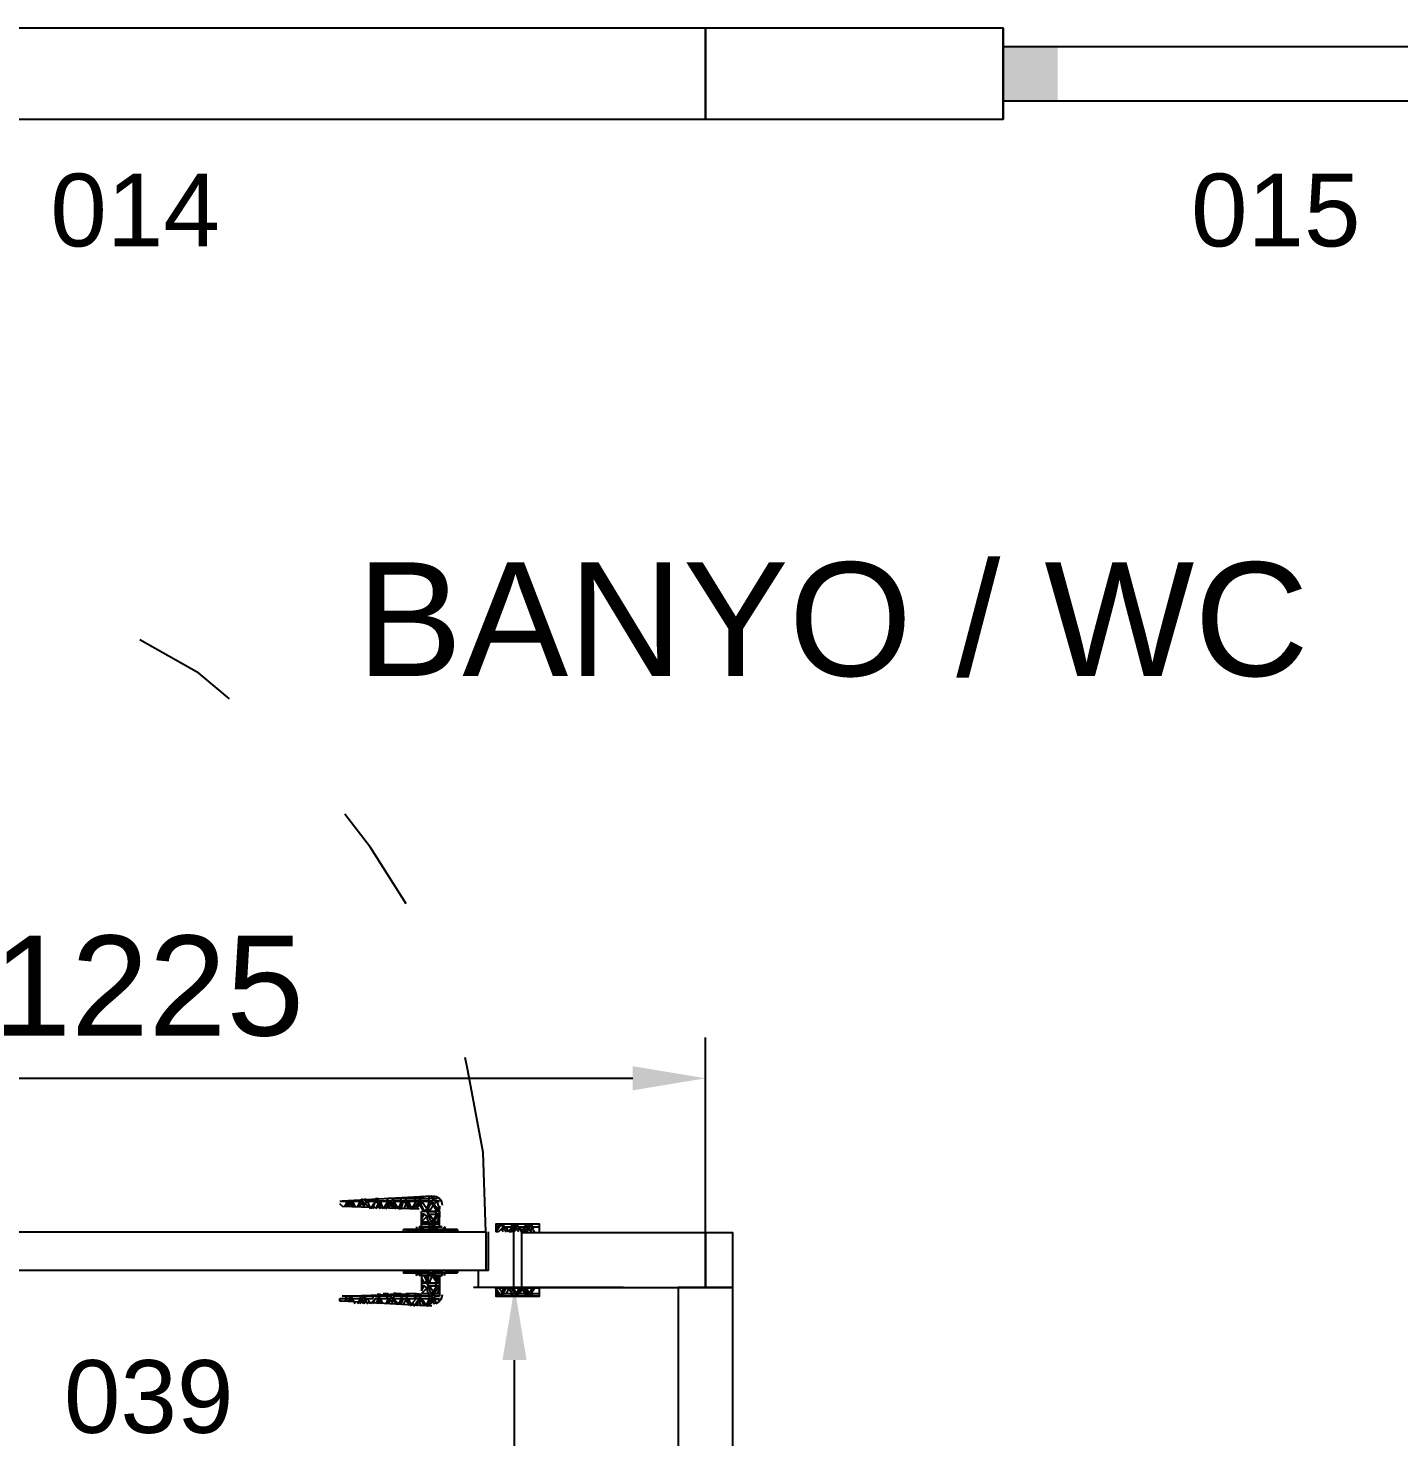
# Model space of a CAD drawing. Header units: millimetres. Extents: x -973 to 28250, y -35942 to 8545.
# Drawn here: x 4375 to 5883, y -19549 to -18000 of the extents above; entities that cross this region are included whole.
import ezdxf
from ezdxf.enums import TextEntityAlignment as Align

# ---------------------------------------------------------------- set-up
doc = ezdxf.new("R2010")
doc.units = ezdxf.units.MM
for name, color, linetype in [('PENCERE', 10, 'Continuous'), ('R02_AKS', 8, 'Continuous'), ('R02_BAGLANTI', 3, 'Continuous'), ('R02_DUVAR', 7, 'Continuous'), ('R02_OLCU', 4, 'Continuous'), ('R02_OZEL', 6, 'Continuous'), ('R02_YAZI', 7, 'Continuous')]:
    doc.layers.add(name, color=color, linetype=linetype)
doc.styles.get("Standard").update_dxf_attribs({"font": 'Arial.ttf'})
doc.dimstyles.new('ISO-25', dxfattribs={"dimtxt": 12, "dimasz": 3, "dimexe": 1.25, "dimexo": 0.625, "dimgap": 4, "dimtad": 1, "dimtxsty": 'Standard', "dimcen": 2.5, "dimadec": 0, "dimazin": 0, "dimtfac": 1, "dimtmove": 0, "dimatfit": 3, "dimfxl": 1, "dimarcsym": 0})

# ---------------------------------------------------------------- blocks, each defined once
blk = doc.blocks.new('R02_CK_D01_H_1_1_P')
blk.add_lwpolyline([(0, 0), (1255, 0), (1255, 100), (0, 100)], close=True)
blk = doc.blocks.new('R02_SRC_P03')
at = {"layer": 'PENCERE', "color": 1}
for p, q in [((53375.86, 7992.28), (53385.86, 7992.28)), ((53377.86, 7932.28), (53377.86, 7992.28)), ((53383.86, 7932.28), (53383.86, 7992.28)), ((53375.86, 7932.28), (53385.86, 7932.28))]:
    blk.add_line(p, q, dxfattribs=at)
for points in [[(53377.86, 7992.28), (53377.86, 7986.28), (53383.86, 7992.28), (53383.86, 7986.28)], [(53377.86, 7932.28), (53377.86, 7938.28), (53383.86, 7932.28), (53383.86, 7938.28)]]:
    blk.add_solid(points, dxfattribs=at)
blk = doc.blocks.new('R02_CK_D06_H_1_1_P')
for points in [[(0, 0), (327.5, 0), (327.5, 100), (0, 100)], [(927.5, 0), (1255, 0), (1255, 100), (927.5, 100)]]:
    blk.add_lwpolyline(points, close=True)
at = {"xscale": 10, "yscale": 10, "rotation": 270}
blk.add_blockref('R02_SRC_P03', (-78995.28192, 533858.6174), dxfattribs=at)
blk = doc.blocks.new('R02_SRC_K01')
at = {"color": 133, "linetype": 'Continuous', "lineweight": 25, "true_color": 0x6ec1dd}
for p, q in [((54258.47, 7922.41), (54259.03, 7922.41)), ((54259.03, 7922.41), (54258.47, 7922.41)), ((54258.47, 7921.57), (54258.75, 7922.41)), ((54258.47, 7921.85), (54258.47, 7921.57)), ((54258.47, 7919.59), (54258.47, 7921.85)), ((54258.75, 7922.7), (54258.75, 7922.7)), ((54259.03, 7922.7), (54258.75, 7922.7)), ((54258.75, 7922.7), (54258.75, 7922.7)), ((54259.03, 7922.13), (54258.75, 7922.41)), ((54258.75, 7921.29), (54259.31, 7922.13)), ((54259.03, 7922.7), (54259.31, 7922.98)), ((54259.03, 7922.41), (54259.03, 7922.7)), ((54259.31, 7922.7), (54259.03, 7922.7)), ((54259.03, 7922.41), (54259.03, 7922.41)), ((54259.31, 7922.41), (54259.03, 7922.13)), ((54259.03, 7922.13), (54259.31, 7922.13)), ((54259.03, 7922.13), (54259.6, 7921.29)), ((54259.31, 7922.98), (54259.31, 7922.7)), ((54259.31, 7922.98), (54269.18, 7922.41)), ((54259.31, 7922.7), (54259.6, 7922.7)), ((54259.31, 7922.41), (54259.6, 7922.41)), ((54259.6, 7922.7), (54259.6, 7922.98)), ((54259.6, 7922.41), (54259.6, 7922.7)), ((54260.44, 7922.7), (54259.6, 7922.7)), ((54259.6, 7922.41), (54259.6, 7922.41)), ((54260.44, 7922.41), (54259.6, 7922.41)), ((54259.6, 7922.41), (54259.88, 7921.57)), ((54259.88, 7921.57), (54260.44, 7922.41)), ((54260.16, 7922.98), (54260.44, 7922.7)), ((54260.72, 7922.41), (54260.16, 7921.29)), ((54260.16, 7921.29), (54260.72, 7922.13)), ((54260.44, 7922.98), (54260.44, 7922.7)), ((54260.72, 7922.41), (54260.44, 7922.7)), ((54260.72, 7922.41), (54260.44, 7922.41)), ((54260.44, 7922.13), (54260.44, 7922.41)), ((54260.44, 7922.13), (54260.72, 7922.13)), ((54260.72, 7922.7), (54260.72, 7922.98)), ((54261.01, 7922.7), (54260.72, 7922.7)), ((54260.72, 7922.7), (54260.72, 7922.7)), ((54260.72, 7922.7), (54261.01, 7922.7)), ((54260.72, 7922.41), (54260.72, 7922.13)), ((54260.72, 7922.41), (54261.01, 7922.41)), ((54260.72, 7922.13), (54261.01, 7921.57)), ((54269.18, 7921.85), (54260.72, 7921.57)), ((54261.29, 7922.41), (54261.01, 7922.7)), ((54262.13, 7922.7), (54261.01, 7922.7)), ((54261.01, 7922.7), (54261.29, 7922.7)), ((54261.29, 7922.41), (54261.01, 7922.41)), ((54262.13, 7922.41), (54261.01, 7922.41)), ((54261.01, 7922.41), (54261.57, 7921.57)), ((54262.13, 7922.41), (54261.57, 7921.57)), ((54261.57, 7921.57), (54261.85, 7922.41)), ((54261.85, 7922.7), (54261.85, 7922.7)), ((54261.85, 7922.7), (54261.85, 7922.7)), ((54262.13, 7922.13), (54261.85, 7922.41)), ((54261.85, 7921.57), (54262.13, 7922.13)), ((54262.13, 7922.41), (54262.13, 7922.7)), ((54262.13, 7922.41), (54262.13, 7922.7)), ((54262.42, 7922.7), (54262.13, 7922.7)), ((54262.13, 7922.41), (54262.13, 7922.41)), ((54262.42, 7922.41), (54262.13, 7922.13)), ((54262.13, 7922.13), (54262.13, 7922.13)), ((54262.13, 7922.13), (54262.42, 7921.57)), ((54262.42, 7922.7), (54262.42, 7922.7)), ((54262.42, 7922.7), (54262.7, 7922.7)), ((54262.7, 7921.57), (54262.42, 7922.41)), ((54262.42, 7922.41), (54262.7, 7922.41)), ((54262.7, 7922.41), (54262.7, 7922.7)), ((54263.54, 7922.7), (54262.7, 7922.7)), ((54262.7, 7922.7), (54262.7, 7922.7)), ((54262.7, 7922.41), (54262.7, 7922.41)), ((54263.54, 7922.41), (54262.7, 7922.41)), ((54262.7, 7922.41), (54262.98, 7921.57)), ((54262.98, 7921.57), (54263.54, 7922.41)), ((54263.83, 7922.41), (54263.26, 7921.57)), ((54263.54, 7922.41), (54263.54, 7922.7)), ((54263.54, 7922.7), (54263.54, 7922.7)), ((54263.54, 7922.7), (54263.54, 7922.7)), ((54263.54, 7922.41), (54263.54, 7922.41)), ((54263.54, 7922.13), (54263.54, 7922.41)), ((54263.54, 7922.13), (54263.83, 7922.13)), ((54263.54, 7921.57), (54263.83, 7922.13)), ((54263.83, 7922.7), (54263.83, 7922.7)), ((54263.83, 7922.7), (54263.83, 7922.7)), ((54263.83, 7922.7), (54264.11, 7922.7)), ((54263.83, 7922.41), (54263.83, 7922.13)), ((54263.83, 7922.41), (54264.11, 7922.41)), ((54263.83, 7922.13), (54264.11, 7921.57)), ((54264.39, 7922.41), (54264.11, 7922.7)), ((54264.11, 7922.7), (54264.11, 7922.7)), ((54264.39, 7922.41), (54264.11, 7922.41)), ((54264.95, 7922.41), (54264.11, 7922.41)), ((54264.11, 7922.41), (54264.67, 7921.57)), ((54264.67, 7921.57), (54264.95, 7922.41)), ((54265.24, 7922.41), (54264.95, 7921.57)), ((54265.24, 7922.41), (54264.95, 7922.41)), ((54264.95, 7922.13), (54264.95, 7922.41)), ((54264.95, 7922.13), (54265.24, 7922.13)), ((54264.95, 7921.57), (54265.24, 7922.13)), ((54265.24, 7922.41), (54265.24, 7922.7)), ((54265.24, 7922.41), (54265.24, 7922.7)), ((54265.52, 7922.7), (54265.24, 7922.7)), ((54265.52, 7922.41), (54265.24, 7922.13)), ((54265.24, 7922.13), (54265.52, 7921.57)), ((54265.52, 7922.7), (54265.52, 7922.7)), ((54265.52, 7922.7), (54265.52, 7922.7)), ((54265.52, 7922.7), (54265.52, 7922.7)), ((54265.8, 7921.57), (54265.52, 7922.41)), ((54265.52, 7922.41), (54265.52, 7922.41)), ((54265.52, 7922.41), (54266.08, 7921.57)), ((54265.8, 7922.41), (54265.8, 7922.7)), ((54265.8, 7922.41), (54265.8, 7922.41)), ((54266.64, 7922.41), (54265.8, 7922.41)), ((54266.08, 7921.57), (54266.36, 7922.41)), ((54266.93, 7922.41), (54266.36, 7921.85)), ((54266.64, 7922.13), (54266.36, 7922.41)), ((54266.64, 7922.41), (54266.64, 7922.7)), ((54266.64, 7922.41), (54266.64, 7922.41)), ((54266.93, 7922.41), (54266.64, 7922.13)), ((54266.64, 7922.13), (54266.93, 7922.13)), ((54266.64, 7921.85), (54266.93, 7922.13)), ((54266.64, 7922.13), (54266.93, 7921.85)), ((54266.93, 7922.41), (54268.34, 7922.41)), ((54266.93, 7922.41), (54267.21, 7922.41)), ((54267.21, 7922.41), (54267.21, 7922.41)), ((54267.21, 7922.41), (54267.21, 7922.41)), ((54268.05, 7922.41), (54267.21, 7922.41)), ((54267.21, 7922.41), (54267.49, 7921.85)), ((54267.77, 7921.85), (54268.05, 7922.41)), ((54268.34, 7922.41), (54268.05, 7921.85)), ((54268.34, 7922.41), (54268.05, 7922.41)), ((54268.05, 7922.13), (54268.05, 7922.41)), ((54268.05, 7922.13), (54268.34, 7922.13)), ((54268.62, 7921.85), (54268.34, 7922.41)), ((54268.34, 7922.41), (54268.34, 7922.41)), ((54268.34, 7922.41), (54268.34, 7922.13)), ((54268.34, 7922.41), (54268.62, 7922.41)), ((54268.34, 7921.85), (54268.34, 7922.13)), ((54268.34, 7922.13), (54268.62, 7921.85)), ((54268.9, 7922.41), (54268.62, 7922.41)), ((54269.46, 7922.41), (54268.62, 7922.41)), ((54268.62, 7922.41), (54268.9, 7921.85)), ((54269.18, 7921.85), (54269.46, 7922.13)), ((54269.46, 7922.13), (54269.46, 7922.13)), ((54258.47, 7921.29), (54258.47, 7921.57)), ((54258.47, 7921.57), (54258.47, 7921.57)), ((54258.47, 7921.29), (54258.47, 7921.29)), ((54258.47, 7921.29), (54258.75, 7921.29)), ((54258.47, 7921), (54258.47, 7920.72)), ((54258.47, 7921), (54258.75, 7921)), ((54258.47, 7920.72), (54258.47, 7920.72)), ((54258.47, 7920.72), (54258.47, 7920.72)), ((54258.47, 7920.72), (54258.75, 7920.16)), ((54259.03, 7921.29), (54258.75, 7921.29)), ((54259.03, 7921.29), (54258.75, 7921)), ((54259.6, 7921.29), (54258.75, 7921.29)), ((54259.6, 7921), (54258.75, 7921)), ((54258.75, 7921), (54259.31, 7920.16)), ((54259.03, 7920.16), (54259.6, 7921)), ((54259.6, 7921.57), (54259.6, 7921.29)), ((54259.6, 7921.57), (54259.88, 7921.57)), ((54259.88, 7921.29), (54259.6, 7921.29)), ((54259.88, 7921.29), (54259.6, 7921)), ((54259.6, 7920.72), (54259.6, 7921)), ((54259.6, 7920.72), (54259.88, 7920.72)), ((54259.6, 7919.88), (54259.88, 7920.72)), ((54260.16, 7921.29), (54259.88, 7921.57)), ((54260.16, 7921), (54259.88, 7920.72)), ((54259.88, 7920.72), (54260.44, 7920.16)), ((54260.16, 7921.29), (54260.16, 7921.29)), ((54260.44, 7920.44), (54260.16, 7921)), ((54260.16, 7921), (54260.16, 7921)), ((54260.16, 7921), (54260.44, 7921)), ((54260.44, 7921.29), (54260.44, 7921.29)), ((54260.44, 7921.29), (54260.44, 7921.29)), ((54260.44, 7919.59), (54260.44, 7921.29)), ((54260.44, 7921), (54260.44, 7921)), ((54260.44, 7921), (54260.44, 7921)), ((54260.72, 7921.29), (54260.72, 7921.29)), ((54261.29, 7921.57), (54261.29, 7921.57)), ((54261.29, 7921.57), (54261.57, 7921.57)), ((54262.7, 7921.57), (54262.7, 7921.57)), ((54262.7, 7921.57), (54262.98, 7921.57)), ((54247.47, 7919.88), (54248.32, 7919.88)), ((54248.32, 7919.59), (54247.47, 7919.59)), ((54248.6, 7919.88), (54248.04, 7919.03)), ((54248.32, 7919.31), (54248.04, 7919.59)), ((54248.32, 7919.88), (54248.32, 7919.59)), ((54248.32, 7919.31), (54248.6, 7919.31)), ((54248.32, 7919.03), (54248.6, 7919.31)), ((54249.16, 7919.03), (54248.6, 7919.88)), ((54248.6, 7919.88), (54248.6, 7919.59)), ((54248.6, 7919.88), (54248.88, 7919.88)), ((54248.6, 7919.59), (54248.88, 7919.03)), ((54249.16, 7919.88), (54248.88, 7919.59)), ((54248.88, 7919.88), (54249.45, 7919.03)), ((54249.73, 7919.59), (54248.88, 7919.59)), ((54249.16, 7919.03), (54248.88, 7919.03)), ((54249.16, 7919.88), (54249.16, 7919.88)), ((54249.16, 7919.03), (54249.73, 7919.59)), ((54249.16, 7919.03), (54249.45, 7919.03)), ((54250.01, 7919.88), (54249.45, 7919.03)), ((54250.01, 7919.88), (54249.73, 7919.59)), ((54249.73, 7919.31), (54249.73, 7919.59)), ((54249.73, 7919.31), (54250.01, 7919.31)), ((54249.73, 7919.03), (54250.01, 7919.31)), ((54250.57, 7919.03), (54250.01, 7919.88)), ((54250.01, 7919.88), (54250.01, 7919.88)), ((54250.01, 7919.88), (54250.01, 7919.59)), ((54250.01, 7919.88), (54250.29, 7919.88)), ((54250.01, 7919.59), (54250.29, 7919.03)), ((54250.29, 7919.88), (54250.86, 7919.03)), ((54250.29, 7912.83), (54250.29, 7919.03)), ((54250.57, 7919.88), (54250.57, 7919.88)), ((54250.57, 7919.88), (54250.57, 7919.59)), ((54251.42, 7919.59), (54250.57, 7919.59)), ((54250.57, 7919.03), (54250.57, 7919.03)), ((54250.57, 7919.03), (54250.86, 7919.03)), ((54250.86, 7919.03), (54251.14, 7919.59)), ((54251.7, 7919.88), (54251.14, 7919.03)), ((54251.42, 7919.31), (54251.14, 7919.59)), ((54251.42, 7919.88), (54251.42, 7919.88)), ((54251.42, 7919.88), (54251.42, 7919.59)), ((54251.7, 7919.88), (54251.42, 7919.59)), ((54251.42, 7919.59), (54251.98, 7919.03)), ((54251.42, 7919.31), (54251.7, 7919.31)), ((54251.42, 7919.03), (54251.7, 7919.31)), ((54252.27, 7919.03), (54251.7, 7919.88)), ((54251.7, 7919.88), (54252.27, 7919.88)), ((54251.7, 7919.88), (54251.98, 7919.88)), ((54251.98, 7919.88), (54251.98, 7919.88)), ((54251.98, 7919.88), (54251.98, 7919.59)), ((54251.98, 7919.88), (54252.27, 7919.03)), ((54252.27, 7919.59), (54251.98, 7919.59)), ((54251.98, 7919.03), (54251.98, 7919.03)), ((54251.98, 7919.03), (54252.27, 7919.03)), ((54252.27, 7919.03), (54252.27, 7919.03)), ((54327.54, 7919.03), (54253.39, 7919.03)), ((54253.39, 7919.03), (54253.39, 7914.8)), ((54256.78, 7919.03), (54256.49, 7919.31)), ((54256.49, 7919.31), (54262.42, 7919.31)), ((54256.78, 7919.03), (54256.49, 7919.03)), ((54256.49, 7919.03), (54256.49, 7919.03)), ((54256.78, 7919.03), (54257.06, 7919.31)), ((54256.78, 7919.31), (54257.06, 7919.03)), ((54256.78, 7919.03), (54257.06, 7919.03)), ((54257.34, 7919.31), (54257.06, 7919.03)), ((54257.34, 7919.03), (54257.62, 7919.31)), ((54257.62, 7919.31), (54257.9, 7919.03)), ((54257.9, 7919.31), (54257.9, 7919.59)), ((54257.9, 7919.59), (54258.19, 7919.31)), ((54257.9, 7919.59), (54257.9, 7919.31)), ((54258.19, 7919.03), (54257.9, 7919.31)), ((54258.19, 7919.59), (54258.19, 7919.59)), ((54259.03, 7919.59), (54258.19, 7919.59)), ((54258.19, 7919.59), (54260.72, 7919.59)), ((54258.19, 7919.59), (54258.19, 7919.59)), ((54258.19, 7919.31), (54258.47, 7919.03)), ((54258.19, 7919.03), (54258.19, 7919.03)), ((54258.19, 7919.03), (54258.47, 7919.03)), ((54259.03, 7920.16), (54258.47, 7920.16)), ((54258.47, 7919.88), (54259.03, 7919.88)), ((54258.47, 7919.03), (54258.75, 7919.31)), ((54259.03, 7920.16), (54258.75, 7920.16)), ((54259.03, 7919.31), (54258.75, 7919.59)), ((54258.75, 7919.31), (54258.75, 7919.59)), ((54259.03, 7919.88), (54259.03, 7920.16)), ((54259.31, 7919.88), (54259.03, 7920.16)), ((54259.03, 7920.16), (54259.31, 7920.16)), ((54259.03, 7919.88), (54259.03, 7919.59)), ((54259.03, 7919.59), (54259.31, 7919.31)), ((54259.03, 7919.31), (54259.31, 7919.31)), ((54259.03, 7919.03), (54259.31, 7919.31)), ((54259.31, 7919.88), (54260.44, 7919.88)), ((54259.31, 7919.88), (54259.6, 7919.88)), ((54259.31, 7919.88), (54259.6, 7919.88)), ((54259.31, 7919.31), (54259.6, 7919.03)), ((54259.6, 7919.88), (54259.6, 7920.16)), ((54260.44, 7920.16), (54259.6, 7920.16)), ((54259.6, 7919.88), (54259.6, 7919.59)), ((54259.6, 7919.88), (54259.6, 7919.59)), ((54260.44, 7919.59), (54259.6, 7919.59)), ((54259.6, 7919.03), (54259.6, 7919.03)), ((54259.6, 7919.03), (54259.88, 7919.03)), ((54260.44, 7920.16), (54260.44, 7920.16)), ((54260.44, 7919.59), (54260.44, 7919.59)), ((54260.44, 7919.31), (54260.44, 7919.59)), ((54260.44, 7919.31), (54260.72, 7919.31)), ((54260.44, 7919.03), (54260.72, 7919.31)), ((54260.72, 7919.59), (54260.72, 7919.59)), ((54260.72, 7919.59), (54260.72, 7919.59)), ((54261.01, 7919.59), (54261.01, 7919.31)), ((54261.29, 7919.03), (54261.01, 7919.31)), ((54261.29, 7919.31), (54261.57, 7919.03)), ((54261.29, 7919.03), (54261.29, 7919.03)), ((54261.29, 7919.03), (54261.57, 7919.03)), ((54261.57, 7919.03), (54261.85, 7919.31)), ((54262.13, 7919.31), (54261.85, 7919.03)), ((54261.85, 7919.03), (54262.13, 7919.31)), ((54262.42, 7919.31), (54262.42, 7919.31)), ((54253.39, 7914.8), (54327.26, 7914.8)), ((54254.24, 7914.8), (54254.24, 7912.83)), ((54256.49, 7914.8), (54256.49, 7914.8)), ((54256.78, 7914.52), (54256.49, 7914.8)), ((54257.34, 7914.8), (54256.49, 7914.8)), ((54256.49, 7914.8), (54256.49, 7914.8)), ((54256.49, 7914.8), (54256.49, 7914.52)), ((54256.49, 7914.52), (54256.49, 7914.52)), ((54256.78, 7914.52), (54256.49, 7914.52)), ((54256.49, 7914.52), (54256.49, 7914.52)), ((54257.62, 7914.52), (54257.34, 7914.8)), ((54257.34, 7914.8), (54257.34, 7914.8)), ((54257.34, 7914.8), (54257.34, 7914.8)), ((54257.62, 7914.52), (54257.34, 7914.52)), ((54257.9, 7914.8), (54257.62, 7914.8)), ((54257.62, 7914.8), (54257.62, 7914.8)), ((54257.62, 7914.8), (54257.9, 7914.8)), ((54257.62, 7914.52), (54257.62, 7914.52)), ((54257.62, 7914.52), (54257.62, 7914.52)), ((54257.62, 7914.52), (54257.9, 7914.52)), ((54257.9, 7914.8), (54258.19, 7914.8)), ((54257.9, 7914.52), (54258.19, 7914.52)), ((54257.9, 7914.24), (54257.9, 7914.52)), ((54258.19, 7914.52), (54258.19, 7914.8)), ((54259.03, 7914.8), (54258.19, 7914.8)), ((54258.19, 7914.24), (54258.19, 7914.52)), ((54258.19, 7914.52), (54258.19, 7914.24)), ((54259.03, 7914.24), (54258.19, 7914.24)), ((54258.19, 7914.24), (54258.19, 7914.24)), ((54258.19, 7914.24), (54260.72, 7914.24)), ((54258.47, 7913.67), (54258.75, 7914.24)), ((54258.47, 7914.24), (54258.47, 7911.98)), ((54259.03, 7914.8), (54258.75, 7914.8)), ((54258.75, 7914.8), (54258.75, 7914.8)), ((54259.03, 7914.24), (54258.75, 7914.24)), ((54258.75, 7914.24), (54258.75, 7914.24)), ((54258.75, 7913.39), (54259.31, 7914.24)), ((54259.03, 7914.52), (54259.03, 7914.8)), ((54259.31, 7914.8), (54259.03, 7914.8)), ((54259.03, 7914.52), (54259.03, 7914.24)), ((54259.31, 7914.52), (54259.03, 7914.52)), ((54259.03, 7914.24), (54259.03, 7914.52)), ((54259.03, 7914.24), (54259.31, 7914.52)), ((54259.03, 7914.24), (54259.31, 7914.24)), ((54259.03, 7914.24), (54259.31, 7914.24)), ((54259.31, 7914.8), (54259.31, 7914.8)), ((54259.31, 7914.8), (54259.6, 7914.8)), ((54259.31, 7914.52), (54259.6, 7914.52)), ((54259.31, 7914.24), (54259.31, 7914.24)), ((54259.31, 7914.24), (54259.6, 7913.39)), ((54259.6, 7914.52), (54259.6, 7914.8)), ((54260.44, 7914.8), (54259.6, 7914.8)), ((54259.6, 7914.8), (54259.6, 7914.8)), ((54259.6, 7914.24), (54259.6, 7914.52)), ((54259.6, 7914.52), (54259.6, 7914.52)), ((54259.6, 7914.52), (54259.88, 7914.24)), ((54259.88, 7913.39), (54259.6, 7914.24)), ((54260.44, 7914.24), (54259.6, 7914.24)), ((54259.88, 7913.67), (54260.16, 7914.24)), ((54259.88, 7914.24), (54259.88, 7913.67)), ((54260.16, 7914.24), (54260.44, 7914.24)), ((54260.72, 7914.52), (54260.44, 7914.8)), ((54260.72, 7914.52), (54260.44, 7914.8)), ((54260.44, 7914.8), (54260.44, 7914.8)), ((54260.44, 7914.8), (54260.44, 7914.8)), ((54260.72, 7914.52), (54260.44, 7914.24)), ((54260.44, 7914.24), (54260.44, 7914.24)), ((54260.44, 7914.24), (54260.72, 7914.24)), ((54260.44, 7914.24), (54260.44, 7912.55)), ((54261.01, 7914.8), (54260.72, 7914.8)), ((54260.72, 7914.8), (54260.72, 7914.8)), ((54260.72, 7914.8), (54261.01, 7914.8)), ((54261.01, 7914.24), (54260.72, 7914.52)), ((54260.72, 7914.52), (54260.72, 7914.24)), ((54260.72, 7914.52), (54261.01, 7914.52)), ((54260.72, 7914.24), (54260.72, 7914.24)), ((54260.72, 7914.24), (54260.72, 7914.24)), ((54260.72, 7914.24), (54260.72, 7914.24)), ((54261.29, 7914.52), (54261.01, 7914.8)), ((54262.13, 7914.8), (54261.01, 7914.8)), ((54261.01, 7914.8), (54261.29, 7914.8)), ((54261.01, 7914.52), (54261.01, 7914.52)), ((54261.01, 7914.24), (54261.01, 7914.52)), ((54261.29, 7914.52), (54261.29, 7914.52)), ((54261.85, 7914.8), (54261.85, 7914.8)), ((54261.85, 7914.8), (54261.85, 7914.8)), ((54262.13, 7914.52), (54262.13, 7914.8)), ((54262.13, 7914.52), (54262.13, 7914.8)), ((54262.42, 7914.8), (54262.13, 7914.8)), ((54262.13, 7914.52), (54262.13, 7914.52)), ((54262.13, 7914.52), (54262.13, 7914.52)), ((54262.42, 7914.8), (54262.42, 7914.8)), ((54262.42, 7914.8), (54262.42, 7914.8)), ((54262.42, 7914.52), (54262.42, 7914.52)), ((54262.42, 7914.52), (54262.42, 7914.52)), ((54262.42, 7914.52), (54262.42, 7914.52)), ((54248.6, 7911.98), (54248.04, 7912.83)), ((54248.32, 7912.83), (54248.6, 7912.26)), ((54249.16, 7912.83), (54248.6, 7911.98)), ((54248.6, 7912.26), (54248.88, 7912.83)), ((54249.16, 7912.83), (54248.88, 7912.83)), ((54248.88, 7911.98), (54249.45, 7912.83)), ((54249.16, 7912.83), (54249.45, 7912.83)), ((54249.16, 7912.83), (54249.73, 7912.26)), ((54250.01, 7911.98), (54249.45, 7912.83)), ((54249.73, 7912.83), (54250.01, 7912.26)), ((54250.57, 7912.83), (54250.01, 7911.98)), ((54250.01, 7912.26), (54250.29, 7912.83)), ((54250.29, 7911.98), (54250.86, 7912.83)), ((54250.57, 7912.83), (54250.57, 7912.83)), ((54250.57, 7912.83), (54250.86, 7912.83)), ((54250.86, 7912.83), (54251.14, 7912.26)), ((54251.7, 7911.98), (54251.14, 7912.83)), ((54251.42, 7912.26), (54251.98, 7912.83)), ((54251.42, 7912.83), (54251.7, 7912.26)), ((54252.27, 7912.83), (54251.7, 7911.98)), ((54251.98, 7912.83), (54251.98, 7912.83)), ((54251.98, 7912.83), (54252.27, 7912.83)), ((54251.98, 7911.98), (54252.27, 7912.83)), ((54252.27, 7912.83), (54252.27, 7912.83)), ((54258.47, 7913.39), (54258.47, 7913.67)), ((54258.47, 7913.67), (54258.47, 7913.67)), ((54258.47, 7913.67), (54258.47, 7913.67)), ((54258.47, 7913.39), (54258.47, 7913.39)), ((54258.47, 7913.39), (54258.75, 7913.39)), ((54259.31, 7911.98), (54258.47, 7913.11)), ((54258.47, 7913.11), (54258.47, 7912.83)), ((54258.47, 7913.11), (54258.75, 7913.11)), ((54258.47, 7912.83), (54258.47, 7912.83)), ((54258.47, 7912.83), (54258.47, 7912.83)), ((54258.47, 7912.83), (54258.75, 7912.26)), ((54259.03, 7913.39), (54258.75, 7913.39)), ((54259.03, 7913.39), (54258.75, 7913.11)), ((54259.6, 7913.39), (54258.75, 7913.39)), ((54259.6, 7913.11), (54258.75, 7913.11)), ((54258.75, 7913.11), (54259.31, 7912.26)), ((54259.03, 7912.26), (54259.6, 7913.11)), ((54259.6, 7913.67), (54259.6, 7913.39)), ((54259.6, 7913.67), (54259.88, 7913.67)), ((54259.88, 7913.39), (54259.6, 7913.39)), ((54259.88, 7913.39), (54259.6, 7913.11)), ((54259.6, 7912.83), (54259.6, 7913.11)), ((54259.6, 7912.83), (54259.88, 7912.83)), ((54259.6, 7911.98), (54259.88, 7912.83)), ((54260.16, 7913.39), (54259.88, 7913.67)), ((54260.16, 7913.11), (54259.88, 7912.83)), ((54259.88, 7912.83), (54260.44, 7912.26)), ((54260.44, 7913.96), (54260.16, 7913.39)), ((54260.16, 7913.39), (54260.44, 7913.67)), ((54260.16, 7913.39), (54260.16, 7913.39)), ((54260.44, 7912.55), (54260.16, 7913.11)), ((54260.16, 7913.11), (54260.16, 7913.11)), ((54260.16, 7913.11), (54260.44, 7913.11)), ((54260.44, 7913.39), (54260.44, 7913.39)), ((54260.44, 7913.39), (54260.44, 7913.39)), ((54260.44, 7913.11), (54260.44, 7913.11)), ((54260.44, 7913.11), (54260.44, 7913.11)), ((54260.72, 7912.55), (54260.72, 7912.55)), ((54248.32, 7912.26), (54247.47, 7912.26)), ((54247.47, 7911.98), (54248.32, 7911.98)), ((54248.32, 7912.26), (54248.04, 7912.26)), ((54248.32, 7912.26), (54248.32, 7911.98)), ((54248.32, 7912.26), (54248.6, 7912.26)), ((54249.16, 7911.98), (54248.88, 7912.26)), ((54249.73, 7912.26), (54248.88, 7912.26)), ((54249.16, 7911.98), (54249.16, 7911.98)), ((54250.01, 7911.98), (54249.73, 7912.26)), ((54249.73, 7912.26), (54249.73, 7912.26)), ((54249.73, 7912.26), (54250.01, 7912.26)), ((54250.01, 7911.98), (54250.01, 7912.26)), ((54250.01, 7911.98), (54250.01, 7911.98)), ((54250.01, 7911.98), (54250.29, 7911.98)), ((54250.57, 7911.98), (54250.57, 7912.26)), ((54251.42, 7912.26), (54250.57, 7912.26)), ((54250.57, 7911.98), (54250.57, 7911.98)), ((54251.42, 7912.26), (54251.14, 7912.26)), ((54251.42, 7911.98), (54251.42, 7912.26)), ((54251.7, 7911.98), (54251.42, 7912.26)), ((54251.42, 7912.26), (54251.7, 7912.26)), ((54251.42, 7911.98), (54251.42, 7911.98)), ((54251.7, 7911.98), (54252.27, 7911.98)), ((54251.7, 7911.98), (54251.98, 7911.98)), ((54251.98, 7911.98), (54251.98, 7912.26)), ((54252.27, 7912.26), (54251.98, 7912.26)), ((54251.98, 7911.98), (54251.98, 7911.98)), ((54259.03, 7912.26), (54258.47, 7912.26)), ((54258.47, 7911.98), (54259.03, 7911.98)), ((54259.03, 7911.7), (54258.47, 7911.7)), ((54258.47, 7911.42), (54258.75, 7911.7)), ((54259.03, 7912.26), (54258.75, 7912.26)), ((54259.03, 7911.42), (54258.75, 7911.7)), ((54259.03, 7911.98), (54259.03, 7912.26)), ((54259.31, 7911.98), (54259.03, 7912.26)), ((54259.03, 7912.26), (54259.31, 7912.26)), ((54259.03, 7911.98), (54259.03, 7911.7)), ((54259.31, 7911.7), (54259.03, 7911.7)), ((54259.03, 7911.7), (54259.6, 7910.85)), ((54259.03, 7911.42), (54259.31, 7911.42)), ((54259.03, 7911.14), (54259.31, 7911.42)), ((54259.31, 7911.98), (54259.6, 7911.98)), ((54259.88, 7910.85), (54259.31, 7911.7)), ((54259.31, 7911.7), (54259.6, 7911.7)), ((54259.31, 7910.85), (54269.18, 7911.42)), ((54259.6, 7911.98), (54259.6, 7912.26)), ((54260.44, 7912.26), (54259.6, 7912.26)), ((54259.6, 7911.98), (54259.6, 7911.7)), ((54260.44, 7911.7), (54259.6, 7911.7)), ((54259.6, 7911.7), (54259.88, 7911.14)), ((54259.6, 7911.14), (54259.6, 7910.85)), ((54259.6, 7911.14), (54259.88, 7911.14)), ((54259.88, 7910.85), (54260.44, 7911.7)), ((54260.72, 7911.98), (54260.44, 7912.26)), ((54260.72, 7911.98), (54260.44, 7912.26)), ((54260.44, 7912.26), (54260.44, 7912.26)), ((54260.72, 7911.98), (54260.44, 7911.7)), ((54260.44, 7911.42), (54260.44, 7911.7)), ((54260.44, 7911.42), (54260.72, 7911.42)), ((54260.44, 7910.85), (54260.72, 7911.42)), ((54260.72, 7911.98), (54260.72, 7912.26)), ((54260.72, 7912.26), (54260.72, 7912.26)), ((54269.18, 7911.98), (54260.72, 7912.26)), ((54260.72, 7911.98), (54261.01, 7911.98)), ((54261.29, 7910.85), (54260.72, 7911.7)), ((54260.72, 7911.7), (54260.72, 7911.7)), ((54260.72, 7911.7), (54261.01, 7911.7)), ((54260.72, 7911.7), (54261.01, 7910.85)), ((54261.29, 7911.98), (54261.01, 7912.26)), ((54262.13, 7912.26), (54261.01, 7912.26)), ((54261.01, 7911.98), (54261.29, 7912.26)), ((54261.29, 7911.98), (54261.01, 7911.7)), ((54262.13, 7911.7), (54261.01, 7911.7)), ((54261.01, 7911.7), (54261.57, 7911.14)), ((54261.29, 7911.14), (54261.29, 7910.85)), ((54261.29, 7911.14), (54261.57, 7911.14)), ((54261.57, 7910.85), (54261.85, 7911.7)), ((54261.85, 7912.26), (54261.85, 7912.26)), ((54261.85, 7912.26), (54261.85, 7912.26)), ((54262.13, 7911.98), (54261.85, 7911.14)), ((54262.13, 7911.42), (54261.85, 7911.7)), ((54261.85, 7911.14), (54262.13, 7911.42)), ((54262.13, 7911.98), (54262.13, 7912.26)), ((54262.13, 7911.98), (54262.13, 7912.26)), ((54262.42, 7911.98), (54262.13, 7912.26)), ((54262.13, 7911.98), (54262.13, 7911.7)), ((54262.42, 7911.7), (54262.13, 7911.7)), ((54262.13, 7911.7), (54262.42, 7911.14)), ((54262.13, 7911.42), (54262.13, 7911.42)), ((54262.42, 7912.26), (54262.42, 7911.98)), ((54262.42, 7911.98), (54262.7, 7911.98)), ((54262.7, 7911.14), (54262.42, 7911.7)), ((54262.42, 7911.7), (54262.7, 7911.7)), ((54262.7, 7911.98), (54262.7, 7912.26)), ((54263.54, 7912.26), (54262.7, 7912.26)), ((54262.7, 7911.98), (54262.7, 7912.26)), ((54262.7, 7911.98), (54262.7, 7911.7)), ((54263.54, 7911.7), (54262.7, 7911.7)), ((54262.7, 7911.7), (54262.98, 7911.14)), ((54262.7, 7911.14), (54262.7, 7911.14)), ((54262.7, 7911.14), (54262.98, 7911.14)), ((54262.98, 7911.14), (54263.54, 7911.7)), ((54263.26, 7912.26), (54263.54, 7912.26)), ((54263.83, 7911.98), (54263.54, 7912.26)), ((54263.54, 7911.98), (54263.54, 7912.26)), ((54263.54, 7912.26), (54263.54, 7912.26)), ((54263.54, 7911.98), (54263.54, 7911.7)), ((54263.54, 7911.42), (54263.54, 7911.7)), ((54263.54, 7911.42), (54263.83, 7911.42)), ((54263.54, 7911.14), (54263.83, 7911.42)), ((54263.83, 7911.98), (54263.83, 7912.26)), ((54263.83, 7911.98), (54264.11, 7911.98)), ((54264.39, 7911.14), (54263.83, 7911.7)), ((54263.83, 7911.7), (54263.83, 7911.7)), ((54263.83, 7911.7), (54264.11, 7911.7)), ((54263.83, 7911.7), (54264.11, 7911.14)), ((54264.39, 7911.98), (54264.11, 7912.26)), ((54264.67, 7912.26), (54264.11, 7912.26)), ((54264.11, 7911.98), (54264.11, 7912.26)), ((54264.39, 7911.98), (54264.11, 7911.7)), ((54264.95, 7911.7), (54264.11, 7911.7)), ((54264.11, 7911.7), (54264.39, 7911.14)), ((54264.67, 7911.14), (54264.95, 7911.7)), ((54265.24, 7911.98), (54264.95, 7912.26)), ((54265.24, 7911.98), (54264.95, 7911.14)), ((54265.24, 7911.98), (54264.95, 7911.7)), ((54264.95, 7911.42), (54264.95, 7911.7)), ((54264.95, 7911.42), (54265.24, 7911.42)), ((54265.24, 7911.98), (54265.24, 7912.26)), ((54265.52, 7911.98), (54265.24, 7911.98)), ((54265.52, 7911.7), (54265.24, 7911.7)), ((54265.24, 7911.7), (54265.52, 7911.14)), ((54265.24, 7911.14), (54265.24, 7911.42)), ((54265.52, 7911.98), (54265.52, 7911.98)), ((54265.52, 7911.98), (54265.52, 7911.98)), ((54265.52, 7911.98), (54265.8, 7911.98)), ((54265.8, 7911.14), (54265.52, 7911.7)), ((54265.52, 7911.7), (54265.52, 7911.7)), ((54265.52, 7911.7), (54266.08, 7911.14)), ((54265.8, 7911.98), (54265.8, 7911.98)), ((54265.8, 7911.98), (54265.8, 7911.7)), ((54266.64, 7911.7), (54265.8, 7911.7)), ((54266.08, 7911.14), (54266.36, 7911.7)), ((54266.93, 7911.98), (54266.36, 7911.14)), ((54266.64, 7911.42), (54266.36, 7911.7)), ((54266.93, 7911.98), (54266.64, 7911.98)), ((54266.64, 7911.98), (54266.64, 7911.98)), ((54266.64, 7911.98), (54266.64, 7911.7)), ((54266.93, 7911.7), (54266.64, 7911.7)), ((54266.64, 7911.7), (54266.93, 7911.14)), ((54266.64, 7911.42), (54266.93, 7911.42)), ((54266.64, 7911.14), (54266.93, 7911.42)), ((54266.93, 7911.98), (54266.93, 7911.98)), ((54266.93, 7911.98), (54267.21, 7911.98)), ((54267.21, 7911.14), (54266.93, 7911.7)), ((54266.93, 7911.7), (54267.21, 7911.7)), ((54267.21, 7911.98), (54267.21, 7911.98)), ((54267.21, 7911.98), (54267.21, 7911.7)), ((54267.21, 7911.98), (54267.21, 7911.98)), ((54268.05, 7911.7), (54267.21, 7911.7)), ((54267.21, 7911.7), (54267.49, 7911.14)), ((54267.77, 7911.14), (54268.05, 7911.7)), ((54268.34, 7911.98), (54268.05, 7911.42)), ((54268.34, 7911.98), (54268.05, 7911.7)), ((54268.05, 7911.42), (54268.05, 7911.7)), ((54268.05, 7911.42), (54268.34, 7911.42)), ((54268.34, 7911.98), (54268.34, 7911.98)), ((54268.34, 7911.98), (54268.34, 7911.98)), ((54268.62, 7911.42), (54268.34, 7911.7)), ((54268.34, 7911.7), (54268.34, 7911.7)), ((54268.34, 7911.7), (54268.62, 7911.7)), ((54268.34, 7911.7), (54268.34, 7911.42)), ((54268.34, 7911.42), (54268.34, 7911.42)), ((54268.9, 7911.98), (54268.62, 7911.7)), ((54269.46, 7911.7), (54268.62, 7911.7)), ((54268.62, 7911.7), (54268.9, 7911.42)), ((54268.9, 7911.98), (54268.9, 7911.98)), ((54269.18, 7911.7), (54269.18, 7911.7)), ((54269.18, 7911.42), (54269.46, 7911.42)), ((54269.18, 7911.42), (54269.18, 7911.42)), ((54269.46, 7911.42), (54269.46, 7911.7)), ((54259.88, 7910.85), (54259.88, 7910.85))]:
    blk.add_line(p, q, dxfattribs=at)
at = {"color": 7, "linetype": 'Continuous', "lineweight": 25}
for points in [[(54281.59, 7977.67), (54284.97, 7980.49), (54291.46, 7984.16)], [(54262.13, 7955.12), (54266.08, 7961.32), (54268.9, 7964.99)], [(54253.39, 7919.03), (54253.68, 7927.77), (54255.37, 7936.79), (54255.65, 7938.2)]]:
    blk.add_lwpolyline(points, dxfattribs=at)
at = {"color": 133, "linetype": 'Continuous', "lineweight": 25, "true_color": 0x6ec1dd}
for points in [[(54259.31, 7922.41), (54258.47, 7921.29), (54258.47, 7921)], [(54259.88, 7921.29), (54259.31, 7922.41), (54259.03, 7922.7)], [(54259.31, 7922.41), (54260.72, 7922.41), (54262.13, 7922.41), (54263.54, 7922.41)], [(54261.29, 7921.57), (54260.72, 7922.41), (54260.44, 7922.98)], [(54264.39, 7921.57), (54263.83, 7922.41), (54263.54, 7922.7)], [(54263.83, 7922.41), (54265.24, 7922.41), (54266.64, 7922.41)], [(54267.21, 7921.85), (54266.93, 7922.41), (54266.93, 7922.7)], [(54258.47, 7921.29), (54259.88, 7921.29), (54260.44, 7921.29)], [(54259.31, 7919.59), (54259.31, 7919.88), (54258.47, 7921)], [(54259.88, 7921.29), (54259.31, 7919.88), (54259.03, 7919.59), (54259.03, 7919.31), (54258.75, 7919.03)], [(54247.47, 7919.03), (54247.47, 7919.88), (54252.27, 7919.88), (54252.27, 7919.03)], [(54248.6, 7919.88), (54250.01, 7919.88), (54251.42, 7919.88)], [(54253.11, 7919.03), (54253.11, 7914.8), (54254.24, 7914.8)], [(54256.49, 7919.31), (54256.49, 7919.03), (54262.42, 7919.03), (54262.42, 7919.31)], [(54259.31, 7919.88), (54259.31, 7919.59), (54259.03, 7919.59)], [(54259.31, 7919.59), (54259.6, 7919.31), (54259.88, 7919.03)], [(54259.6, 7919.59), (54259.6, 7919.31), (54259.88, 7919.03)], [(54259.88, 7919.03), (54260.16, 7919.31), (54260.44, 7919.59)], [(54260.72, 7919.59), (54260.44, 7919.31), (54260.16, 7919.03)], [(54260.72, 7919.59), (54260.72, 7919.31), (54261.01, 7919.03)], [(54256.49, 7914.8), (54262.42, 7914.8), (54262.42, 7914.52), (54256.49, 7914.52)], [(54256.49, 7914.52), (54257.62, 7914.52), (54259.03, 7914.52)], [(54257.9, 7914.52), (54257.62, 7914.52), (54257.62, 7914.8)], [(54259.03, 7914.24), (54258.47, 7913.39), (54258.47, 7913.11)], [(54259.6, 7914.24), (54259.31, 7914.52), (54259.03, 7914.8)], [(54259.31, 7914.52), (54260.72, 7914.52), (54262.13, 7914.52), (54262.42, 7914.52)], [(54260.72, 7914.52), (54260.44, 7914.52), (54260.44, 7914.24)], [(54258.47, 7913.39), (54259.88, 7913.39), (54260.44, 7913.39)], [(54259.88, 7913.39), (54259.31, 7911.98), (54258.75, 7911.14)], [(54248.6, 7912.26), (54248.6, 7911.98), (54248.88, 7911.98)], [(54248.6, 7911.98), (54250.01, 7911.98), (54251.42, 7911.98)], [(54259.31, 7911.98), (54260.72, 7911.98), (54262.13, 7911.98), (54263.54, 7911.98)], [(54261.01, 7912.26), (54260.72, 7911.98), (54260.16, 7910.85)], [(54263.83, 7912.26), (54263.83, 7911.98), (54263.26, 7911.14)], [(54263.83, 7911.98), (54265.24, 7911.98), (54266.64, 7911.98)], [(54266.93, 7911.98), (54268.34, 7911.98), (54269.18, 7911.98)]]:
    blk.add_lwpolyline(points, dxfattribs=at)
for points in [[(54269.18, 7922.13), (54269.18, 7922.13)], [(54247.47, 7912.83), (54252.27, 7912.83), (54252.27, 7911.98), (54247.47, 7911.98)]]:
    blk.add_lwpolyline(points, close=True, dxfattribs=at)
for points in [[(54258.49, 7922.7), (54258.3, 7922.52), (54258.19, 7922.26), (54258.19, 7921.99)], [(54259.22, 7922.98), (54258.95, 7922.99), (54258.69, 7922.89), (54258.49, 7922.7)], [(54258.19, 7912.12), (54258.19, 7911.85), (54258.3, 7911.6), (54258.49, 7911.41)], [(54258.49, 7911.41), (54258.69, 7911.22), (54258.95, 7911.13), (54259.22, 7911.14)]]:
    blk.add_open_spline(points, degree=3, dxfattribs=at)
blk = doc.blocks.new('R02_CK_I05_H_N1_1_P')
blk.add_lwpolyline([(1022.5, 0), (1225, 0), (1225, 60), (1022.5, 60)], close=True)
at = {"xscale": -10, "yscale": 10}
blk.add_blockref('R02_SRC_K01', (543517.1865, -79129.29523), dxfattribs=at)
blk = doc.blocks.new('*D326')
at = {"layer": 'Defpoints', "color": 0, "transparency": 16777216}
for p in [(5120, -19155), (3895, -19385), (5120, -19385)]:
    blk.add_point(p, dxfattribs=at)
at = {"layer": 'R02_OLCU', "color": 6, "lineweight": -2, "transparency": 16777216}
for p, q in [((3895, -19325), (3895, -19110)), ((5120, -19325), (5120, -19110)), ((3975, -19155), (5040, -19155))]:
    blk.add_line(p, q, dxfattribs=at)
at = {"layer": 'R02_OLCU', "color": 6, "transparency": 16777216}
for points in [[(3975, -19141.7), (3975, -19168.3), (3895, -19155)], [(5040, -19141.7), (5040, -19168.3), (5120, -19155)]]:
    blk.add_solid(points, dxfattribs=at)
at = {"layer": 'R02_OLCU', "color": 6, "transparency": 16777216, "insert": (4507.5, -19053.8), "char_height": 110, "attachment_point": 5}
blk.add_mtext('1225', dxfattribs=at)
blk = doc.blocks.new('R02_CK_I06_V_1_1_P')
blk.add_lwpolyline([(0, 0), (1195, 0), (1195, 60), (0, 60)], close=True)
blk = doc.blocks.new('*D327')
at = {"layer": 'Defpoints', "color": 0, "transparency": 16777216}
for p in [(4910, -19385), (5090, -19385), (5090, -20580)]:
    blk.add_point(p, dxfattribs=at)
at = {"layer": 'R02_OLCU', "color": 6, "lineweight": -2, "transparency": 16777216}
for p, q in [((5030, -19385), (4865, -19385)), ((4910, -20500), (4910, -19465)), ((5030, -20580), (4865, -20580))]:
    blk.add_line(p, q, dxfattribs=at)
at = {"layer": 'R02_OLCU', "color": 6, "transparency": 16777216}
for points in [[(4896.7, -19465), (4923.3, -19465), (4910, -19385)], [(4896.7, -20500), (4923.3, -20500), (4910, -20580)]]:
    blk.add_solid(points, dxfattribs=at)
at = {"layer": 'R02_OLCU', "color": 6, "transparency": 16777216, "insert": (4808.8, -19982.5), "char_height": 110, "attachment_point": 5, "rotation": 90}
blk.add_mtext('1195', dxfattribs=at)
blk = doc.blocks.new('R02_L')
blk.add_lwpolyline([(0, 0), (30, 0), (30, 60), (0, 60)], close=True)

msp = doc.modelspace()

# ---------------------------------------------------------------- block references
at = {"layer": 'R02_BAGLANTI'}
msp.add_blockref('R02_L', (5120, -19385), dxfattribs=at)
at = {"layer": 'R02_DUVAR'}
for name, p in [('R02_CK_D01_H_1_1_P', (3865, -18100)), ('R02_CK_D06_H_1_1_P', (5120, -18100))]:
    msp.add_blockref(name, p, dxfattribs=at)
at = {"layer": 'R02_OZEL'}
msp.add_blockref('R02_CK_I05_H_N1_1_P', (3895, -19385), dxfattribs=at)
at = {"layer": 'R02_OZEL', "rotation": 90}
msp.add_blockref('R02_CK_I06_V_1_1_P', (5150, -20580), dxfattribs=at)

# ---------------------------------------------------------------- texts
at = {"layer": 'R02_AKS'}
for s, p in [('014', (4492.5, -18200)), ('015', (5747.5, -18200)), ('039', (4507.5, -19505))]:
    msp.add_text(s, height=80, dxfattribs=at).set_placement(p, align=Align.MIDDLE_CENTER)
at = {"layer": 'R02_YAZI'}
msp.add_text('BANYO / WC', height=125, dxfattribs=at).set_placement((5260, -18650), align=Align.MIDDLE_CENTER)

# ---------------------------------------------------------------- dimensions: what is measured, and where the dimension line sits
at = {"layer": 'R02_OLCU'}
dim = msp.add_linear_dim(base=(5120, -19155), p1=(3895, -19385), p2=(5120, -19385), dimstyle='ISO-25', override={"dimtxt": 110, "dimasz": 80, "dimexe": 45, "dimexo": 60, "dimgap": 45, "dimdec": 1, "dimclrd": 6, "dimclre": 6, "dimclrt": 6, "dimtix": 1, "dimatfit": 1}, dxfattribs=at)
dim.commit()
dim.dimension.update_dxf_attribs({"geometry": '*D326', "text_midpoint": (4507.5, -19053.84)})
dim = msp.add_linear_dim(base=(4910, -19385), p1=(5090, -20580), p2=(5090, -19385), angle=90, dimstyle='ISO-25', override={"dimtxt": 110, "dimasz": 80, "dimexe": 45, "dimexo": 60, "dimgap": 45, "dimdec": 1, "dimclrd": 6, "dimclre": 6, "dimclrt": 6, "dimtix": 1, "dimatfit": 1}, dxfattribs=at)
dim.commit()
dim.dimension.update_dxf_attribs({"geometry": '*D327', "text_midpoint": (4808.84, -19982.5)})

doc.saveas('drawing.dxf')
